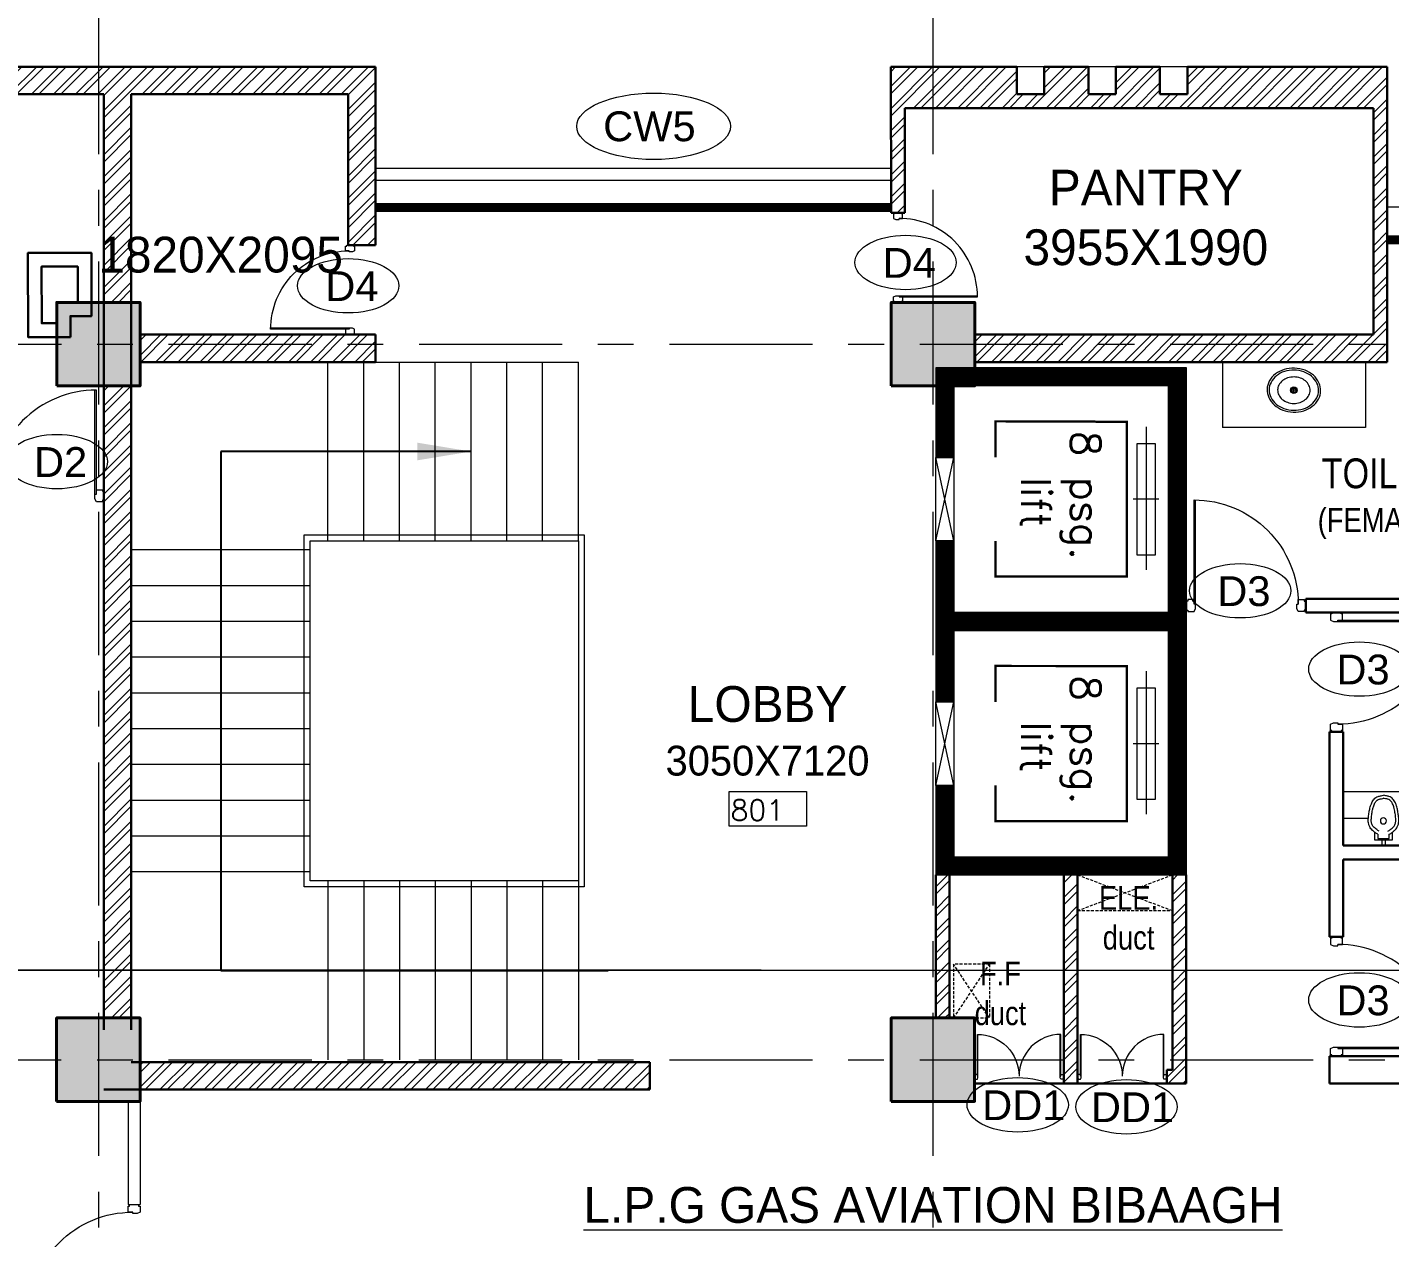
# Model space of a CAD drawing. Header units: millimetres. Extents: x 24487468 to 24959437, y -333213 to 842934.
# Drawn here: x 24732686 to 24744114, y 431190 to 441340 of the extents above; entities that cross this region are included whole.
import ezdxf

# ---------------------------------------------------------------- set-up
doc = ezdxf.new("R2010")
doc.units = ezdxf.units.MM
doc.header["$MEASUREMENT"] = 0
doc.linetypes.add('Centreline', pattern=[21, 12, -3, 3, -3])
doc.linetypes.add('DASHED2', pattern=[0.375, 0.25, -0.125])
doc.layers.get('0').update_dxf_attribs({"lineweight": 5})
for name, color, linetype, lineweight in [('A 0.13 dw', 175, 'Continuous', 5), ('A 0.13parapet partition', 32, 'Continuous', 13), ('A DW', 27, 'Continuous', 13), ('A-DIM', 155, 'Continuous', 9), ('AA-revised text', 52, 'Continuous', 9), ('COLUMN', 12, 'Continuous', 40), ('D-DIM', 63, 'Continuous', 15), ('Fixture', 181, 'Continuous', 9), ('HACTH', 8, 'Continuous', 0), ('hatch', 9, 'Continuous', 0), ('p1 plan grid lck', 6, 'Continuous', 5), ('room number', 99, 'Continuous', 20), ('stair', 231, 'Continuous', 13), ('text', 7, 'Continuous', 15), ('TEXT ROOM', 3, 'Continuous', 15), ('wall', 53, 'Continuous', 15), ('Wall1', 37, 'Continuous', 30), ('WALL2', 4, 'Continuous', 15), ('win shutters', 140, 'Continuous', 25)]:
    doc.layers.add(name, color=color, linetype=linetype, lineweight=lineweight)
doc.styles.add('arial', font='times.ttf')
doc.styles.add('LABEL', font='arial.ttf', dxfattribs={"height": 18})
doc.styles.add('ordinary', font='arial.ttf')
doc.styles.add('ROMANS', font='romans__.ttf')
doc.styles.add('sansserif', font='sanss___.ttf')
doc.dimstyles.new('DIM100', dxfattribs={"dimtxt": 300, "dimasz": 250, "dimexe": 100, "dimexo": 100, "dimgap": 150, "dimtad": 1, "dimdec": 0, "dimrnd": 5, "dimzin": 0, "dimdsep": 46, "dimtxsty": 'ROMANS', "dimblk": 'DOTSMALL', "dimcen": 0.09, "dimclrd": 256, "dimclre": 256, "dimclrt": 7, "dimadec": 0, "dimazin": 0, "dimtfac": 1, "dimtdec": 0, "dimtix": 1, "dimtofl": 0, "dimtmove": 1, "dimatfit": 3, "dimfxl": 100, "dimfxlon": 1, "dimtolj": 1, "dimtzin": 0, "dimarcsym": 0})

# ---------------------------------------------------------------- blocks, each defined once
blk = doc.blocks.new('column 350')
at = {"layer": 'COLUMN', "ltscale": 100}
h = blk.add_hatch(color=256, dxfattribs=at)
h.dxf.hatch_style = 1
h.paths.add_polyline_path([(1327.5, 1037.5), (627.5, 1037.5), (627.5, 337.5), (1327.5, 337.5)])
blk.add_lwpolyline([(627.5, 1037.5), (1327.5, 1037.5), (1327.5, 337.5), (627.5, 337.5)], close=True, dxfattribs=at)
blk = doc.blocks.new('_DotSmall')
at = {"color": 0, "linetype": 'ByBlock', "const_width": 0.5}
blk.add_lwpolyline([(-0.0625, 0, 1), (0.0625, 0, 1)], format="xyb", close=True, dxfattribs=at)
blk = doc.blocks.new('fdfsdf')
at = {"layer": 'D-DIM', "linetype": 'Continuous', "ltscale": 1000, "const_width": 150}
blk.add_lwpolyline([(942, 1688), (1617, 1688), (1617, -262), (-433, -262), (-433, 1688), (242, 1688)], dxfattribs=at)
at = {"layer": 'hatch'}
for p, q in [((1059, 0), (123, 0)), ((591, -107), (591, 109))]:
    blk.add_line(p, q, dxfattribs=at)
at = {"layer": 'WALL2'}
for p, q in [((123, 0), (0, 0)), ((1199, 0), (1059, 0))]:
    blk.add_line(p, q, dxfattribs=at)
at = {"layer": 'WALL2', "linetype": 'Continuous', "ltscale": 1000, "const_width": 20}
blk.add_lwpolyline([(242, 1263), (-58, 1263), (-58, 163), (1242, 163), (1242, 1263), (942, 1263)], dxfattribs=at)
at = {"layer": 'WALL2'}
blk.add_lwpolyline([(1059, -76), (123, -76), (123, 76), (1059, 76)], close=True, dxfattribs=at)
blk = doc.blocks.new('fewe')
at = {"layer": 'A DW', "ltscale": 1000}
for p, q in [((750, 1950), (1450, 2100)), ((750, 2100), (1450, 1950)), ((750, 2100), (1450, 2100)), ((1450, 1950), (750, 1950))]:
    blk.add_line(p, q, dxfattribs=at)
at = {"layer": 'D-DIM', "linetype": 'Continuous', "ltscale": 1000}
for points in [[(750, 1950), (750, 2100), (0, 2100), (0, 0), (2200, 0), (2200, 2100), (1450, 2100), (1450, 1950)], [(750, 1950), (150, 1950), (150, 150), (2050, 150), (2050, 1950), (1450, 1950)]]:
    blk.add_lwpolyline(points, dxfattribs=at)
at = {"layer": 'D-DIM', "linetype": 'Continuous'}
blk.add_blockref('fdfsdf', (508, 337), dxfattribs=at)
at = {"layer": 'AA-revised text', "ltscale": 1000, "insert": (1713, 720), "char_height": 250, "width": 1259.28, "attachment_point": 1, "rotation": 180, "style": 'sansserif'}
blk.add_mtext('\\pi40.354;{\\Fromans|c0;8 psg.\\P\\pi427.26;lift}', dxfattribs=at)
blk = doc.blocks.new('S')
at = {"layer": 'stair', "extrusion": (0, 0, -1), "xscale": -1, "zscale": -1, "rotation": 270.0000000800413}
for p in [(-19800978, -159842), (-19800978, -161892)]:
    blk.add_blockref('fewe', p, dxfattribs=at)
blk = doc.blocks.new('Door1000-flat-3')
at = {"layer": 'A 0.13 dw'}
for p, q in [((-38, 0), (-38, -12)), ((38, 0), (-38, 0)), ((-38, -12), (-50, -12)), ((-50, -12), (-50, -63)), ((-50, -63), (-25, -75)), ((-25, -75), (12, -75)), ((12, -75), (12, -63)), ((12, -63), (50, -63)), ((38, -12), (38, 0)), ((50, -12), (38, -12)), ((50, -63), (50, -12)), ((-50, -937), (-25, -925)), ((-50, -988), (-50, -937)), ((-38, -988), (-50, -988)), ((-38, -1000), (-38, -988)), ((38, -1000), (-38, -1000)), ((-25, -925), (12, -925)), ((12, -925), (12, -937)), ((12, -925), (886, -925)), ((12, -937), (50, -937)), ((12, -937), (886, -937)), ((50, -988), (38, -988)), ((38, -988), (38, -1000)), ((50, -937), (50, -988))]:
    blk.add_line(p, q, dxfattribs=at)
blk.add_lwpolyline([(886, -937), (886, -937, 0.414214), (12, -63)], format="xyb", dxfattribs=at)
blk = doc.blocks.new('URINAL-flat-2-flat-1')
at = {"layer": 'Fixture'}
for p, q in [((34898, -102606), (34898, -102366)), ((34889, -102468), (34850, -102468)), ((34850, -102492), (34889, -102492))]:
    blk.add_line(p, q, dxfattribs=at)
for points in [[(34803, -102431, 0.015307), (34788, -102408, 0.030235), (34770, -102387, 0.085356), (34740, -102364, 0.063817), (34717, -102355, 0.036492), (34698, -102352, 0.026744), (34678, -102352, 0.018274), (34658, -102353, 0.011125), (34636, -102356, 0.014084), (34600, -102362, 0.025138), (34565, -102370, 0.031939), (34540, -102380, 0.032616), (34523, -102389, 0.107254), (34494, -102415, 0.068619), (34485, -102434, 0.025503), (34482, -102447, 0.015887), (34479, -102459, 0.009468), (34476, -102479)], [(34777, -102444, 0.008503), (34763, -102422, 0.017924), (34752, -102408, 0.030377), (34741, -102396, 0.126288), (34715, -102381, 0.028405), (34706, -102379, 0.02339), (34696, -102377, 0.02717), (34679, -102377, 0.018325), (34660, -102378, 0.011123), (34640, -102380, 0.018446), (34598, -102387, 0.021502), (34573, -102394, 0.022313), (34555, -102400, 0.029677), (34540, -102407, 0.038753), (34528, -102415, 0.155552), (34509, -102442, 0.025477), (34506, -102452, 0.015887), (34504, -102463, 0.009489), (34501, -102482)], [(34803, -102528, -0.015299), (34787, -102551, -0.030229), (34770, -102572, -0.085355), (34740, -102595, -0.063823), (34717, -102604, -0.036496), (34698, -102607, -0.026747), (34678, -102607, -0.018276), (34657, -102606, -0.011126), (34636, -102603, -0.014084), (34600, -102597, -0.025138), (34565, -102589, -0.031939), (34540, -102579, -0.032616), (34523, -102570, -0.107254), (34494, -102543, -0.068619), (34485, -102524, -0.025503), (34482, -102512, -0.015887), (34479, -102499, -0.009468), (34476, -102479)], [(34777, -102515, -0.008503), (34762, -102537, -0.017924), (34752, -102551, -0.030377), (34741, -102563, -0.126288), (34715, -102578, -0.028405), (34706, -102580, -0.02339), (34696, -102582, -0.02717), (34679, -102582, -0.018325), (34660, -102581, -0.011123), (34640, -102579, -0.018446), (34598, -102571, -0.021502), (34573, -102565, -0.022313), (34555, -102559, -0.029677), (34540, -102552, -0.038753), (34528, -102543, -0.155552), (34509, -102516, -0.025477), (34506, -102507, -0.015887), (34504, -102495, -0.009489), (34501, -102476)]]:
    blk.add_lwpolyline(points, format="xyb", dxfattribs=at)
for points in [[(34786, -102405), (34850, -102405), (34850, -102555), (34785, -102555)], [(34803, -102431), (34839, -102431), (34839, -102528), (34803, -102528)]]:
    blk.add_lwpolyline(points, dxfattribs=at)
blk.add_circle((34690, -102479), 25.6, dxfattribs=at)
blk = doc.blocks.new('eg e-flat-1')
at = {"layer": 'Fixture'}
for p, q in [((-349, 195), (-349, -355)), ((851, 195), (851, -355)), ((269, -41), (232, -41)), ((251, -59), (251, -22)), ((851, -355), (-349, -355))]:
    blk.add_line(p, q, dxfattribs=at)
at = {"layer": 'Fixture', "linetype": 'Continuous'}
for points in [[(475, -48, 0.117634), (461, 21, 0.104469), (414, 84, 0.090016), (344, 126, 0.08192), (256, 144, 0.08192), (168, 132, 0.090016), (96, 95, 0.104469), (44, 35, 0.117634), (26, -33, 0.117634), (40, -102, 0.104469), (87, -166, 0.090016), (157, -207, 0.08192), (245, -225, 0.08192), (333, -213, 0.090016), (405, -176, 0.104469), (457, -116, 0.117634)], [(458, -44, 0.118622), (444, 19, 0.104678), (399, 76, 0.089562), (334, 113, 0.081185), (253, 128, 0.081185), (171, 116, 0.089562), (106, 80, 0.104678), (59, 25, 0.118622), (43, -38, 0.118622), (57, -100, 0.104678), (102, -157, 0.089562), (167, -194, 0.081185), (248, -209, 0.081185), (330, -197, 0.089562), (396, -162, 0.104678), (442, -106, 0.118622)], [(387, -42, 0.118283), (377, -1, 0.104607), (348, 37, 0.089718), (305, 61, 0.081436), (252, 70, 0.081436), (198, 62, 0.089718), (155, 39, 0.104607), (124, 2, 0.118283), (114, -39, 0.118283), (124, -80, 0.104607), (153, -118, 0.089718), (196, -142, 0.081436), (249, -152, 0.081436), (303, -143, 0.089718), (346, -120, 0.104607), (377, -83, 0.118283)]]:
    blk.add_lwpolyline(points, format="xyb", close=True, dxfattribs=at)
at = {"layer": 'Fixture'}
for radius in [27.6, 18.4]:
    blk.add_circle((251, -41), radius, dxfattribs=at)
blk = doc.blocks.new('md1')
at = {"layer": 'A 0.13 dw'}
for p, q in [((-924, 1799), (-936, 1799)), ((-936, 1799), (-936, 1748)), ((-936, 1748), (-911, 1736)), ((-924, 1811), (-924, 1799)), ((-848, 1811), (-924, 1811)), ((-911, 1736), (-874, 1736)), ((-874, 1736), (-874, 1748)), ((-874, 1748), (-836, 1748)), ((-874, 1748), (0, 1748)), ((-874, 1736), (0, 1736)), ((-848, 1799), (-848, 1811)), ((-836, 1799), (-848, 1799)), ((-836, 1748), (-836, 1799)), ((-936, 0), (-911, 12)), ((-936, -51), (-936, 0)), ((-911, 12), (-874, 12)), ((-874, 12), (-874, 0)), ((-874, 12), (0, 12)), ((-874, 0), (-836, 0)), ((-874, 0), (0, 0)), ((-836, 0), (-836, -51)), ((-924, -51), (-936, -51)), ((-924, -63), (-924, -51)), ((-848, -63), (-924, -63)), ((-836, -51), (-848, -51)), ((-848, -51), (-848, -63))]:
    blk.add_line(p, q, dxfattribs=at)
for points in [[(0, 1748), (0, 1748, -0.414214), (-874, 874)], [(0, 0), (0, 0, 0.414214), (-874, 874)]]:
    blk.add_lwpolyline(points, format="xyb", dxfattribs=at)
blk = doc.blocks.new('tiolet2')
at = {"ltscale": 100}
for p, q in [((-464, -320), (-464, -908)), ((-234, -550), (-234, -320))]:
    blk.add_line(p, q, dxfattribs=at)
at = {"layer": 'A 0.13parapet partition', "linetype": 'Continuous', "extrusion": (7.45024e-07, -7.45024e-07, 1)}
for p, q in [((-3934, 1445), (-3934, 1969, 0)), ((-3934, 1969, 0), (-3859, 1969, 0)), ((-3859, 1445, 0), (-3859, 1969, 0)), ((-3184, 1445, 0), (-3184, 1969, 0)), ((-3184, 1969, 0), (-3109, 1969, 0)), ((-3109, 1445, 0), (-3109, 1969, 0)), ((-2454, 1445, 0), (-2454, 1969, 0)), ((-2454, 1969, 0), (-2379, 1969, 0)), ((-2379, 1445, 0), (-2379, 1969, 0))]:
    blk.add_line(p, q, dxfattribs=at)
at = {"layer": 'Fixture', "extrusion": (7.45024e-07, -7.45024e-07, 1)}
for p, q in [((-4609, 1899, 0), (-3934, 1899, 0)), ((-3859, 1899, 0), (-2984, 1899, 0)), ((-3109, 1899, 0), (-2454, 1899, 0)), ((-4144, 1674, 0), (-3934, 1674, 0)), ((-3394, 1674, 0), (-3184, 1674, 0)), ((-2644, 1674, 0), (-2454, 1674, 0))]:
    blk.add_line(p, q, dxfattribs=at)
at = {"layer": 'Fixture', "extrusion": (-7.45024e-07, -7.45024e-07, 1)}
for p, q in [((-4399, 1674, 0), (-4610, 1674, 0)), ((-3649, 1674, 0), (-3860, 1674, 0)), ((-2899, 1674, 0), (-3110, 1674, 0))]:
    blk.add_line(p, q, dxfattribs=at)
at = {"layer": 'HACTH', "ltscale": 100}
for p, q in [((-964, 5175), (-1264, 5475)), ((-1264, 5175), (-964, 5475)), ((-964, 5475), (-1264, 5475)), ((-964, 5475), (-964, 5175)), ((-1264, 5175), (-964, 5175)), ((-764, 4462), (-1264, 4462)), ((-1264, 4462), (-764, 3515)), ((-1264, 3515), (-764, 4462)), ((-764, 4462), (-764, 3515)), ((-1264, 3400), (-764, 2900)), ((-1264, 2900), (-764, 3400)), ((-764, 3400), (-764, 2900)), ((-1264, 2900), (-764, 2900)), ((-764, 825), (-1264, 1825)), ((-1264, 825), (-764, 1825)), ((-764, 1825), (-764, 825)), ((-764, 825), (-1264, 825))]:
    blk.add_line(p, q, dxfattribs=at)
at = {"layer": 'hatch', "ltscale": 100}
blk.add_line((-464, -320), (-464, -550), dxfattribs=at)
at = {"layer": 'Wall1', "ltscale": 100}
for p, q in [((-3041, 6475), (-3041, 6800)), ((-3041, 6800), (-200, 6800)), ((-200, 5295), (-200, 6800)), ((-2744, 6685), (-2744, 6295)), ((-1494, 6685), (-2744, 6685)), ((-1494, 6685), (-1494, 5545)), ((-315, 6685), (-1264, 6685)), ((-1264, 6685), (-1264, 3515)), ((-315, 5295), (-315, 6685)), ((-3041, 6475), (-2976, 6475)), ((-3041, 6475), (-2859, 6475)), ((-2859, 6475), (-2859, 6295)), ((-2859, 6295), (-2744, 6295)), ((-1264, 5650), (-1264, 3520)), ((-2859, 5545), (-2859, 5280)), ((-1494, 5545), (-2859, 5545)), ((-2744, 5430), (-2744, 5280)), ((-1494, 5430), (-2744, 5430)), ((-1494, 5430), (-1494, 4530)), ((-2859, 5280), (-2744, 5280)), ((-200, 5295), (-315, 5295)), ((-2859, 4530), (-2859, 4415)), ((-2859, 4530), (-1494, 4530)), ((-315, 3515), (-315, 4545)), ((-200, 4545), (-315, 4545)), ((-200, 3400), (-200, 4545)), ((-2859, 4415), (-1494, 4415)), ((-1494, 4415), (-1494, 3515)), ((-2859, 3665), (-2859, 3515)), ((-2744, 3665), (-2859, 3665)), ((-2744, 3665), (-2744, 3515)), ((-4924, 3515), (-2859, 3515)), ((-4924, 3515), (-4924, 3400)), ((-2744, 3515), (-1494, 3515)), ((-1264, 3515), (-1079, 3515)), ((-1164, 3515), (-315, 3515)), ((-4924, 3400), (-1379, 3400)), ((-1379, 3400), (-1379, 1445)), ((-1264, 3400), (-1264, 2055)), ((-1264, 3400), (-315, 3400)), ((-1264, 3400), (-1079, 3400)), ((-1164, 3400), (-315, 3400)), ((-315, 2805), (-315, 3400)), ((-200, 2805), (-200, 3405)), ((-1264, 3290), (-1264, 2055)), ((-200, 2805), (-315, 2805)), ((-4724, 680), (-4724, 2400)), ((-4609, 2400), (-4724, 2400)), ((-4609, 1445), (-4609, 2400)), ((-200, 2055), (-1264, 2055)), ((-200, 2055), (-1264, 2055)), ((-200, 750), (-200, 2055)), ((-1264, 1825), (-1264, -320)), ((-315, 1825), (-1264, 1825)), ((-315, 750), (-315, 1825)), ((-4609, 1445), (-2379, 1445)), ((-2379, 1445), (-2379, -320)), ((-1629, 1445), (-1379, 1445)), ((-1629, 1330), (-1629, 1445)), ((-4609, 680), (-4609, 1330)), ((-4609, 1330), (-2494, 1330)), ((-2494, -320), (-2494, 1330)), ((-2379, -320), (-2379, 1295)), ((-1629, 1330), (-1379, 1330)), ((-1379, 1330), (-1379, -320)), ((-200, 750), (-315, 750)), ((-4609, 680), (-4724, 680)), ((-4724, -320), (-4724, -550)), ((-2494, -320), (-4724, -320)), ((-1379, -320), (-2379, -320)), ((-464, -320), (-1264, -320)), ((-234, -550), (-4724, -550))]:
    blk.add_line(p, q, dxfattribs=at)
at = {"layer": 'A 0.13 dw', "xscale": 0.7499724901504649, "yscale": 0.7499724901504649, "zscale": 0.7499724901504649}
for p in [(-2802, 6295), (-2802, 5280)]:
    blk.add_blockref('Door1000-flat-3', p, dxfattribs=at)
at = {"layer": 'A 0.13 dw', "xscale": -1}
for p, rotation in [((-4924, 3458), 270), ((-4666, 2400), 180)]:
    blk.add_blockref('Door1000-flat-3', p, dxfattribs=dict(at, rotation=rotation))
at = {"layer": 'A 0.13 dw', "yscale": 0.7499724901504649, "zscale": 0.7499724901504649}
for p, xscale, rotation in [((-2802, 3665), -0.7499724901504649, 180), ((-1629, 1388), 0.7499724901504649, 270)]:
    blk.add_blockref('Door1000-flat-3', p, dxfattribs=dict(at, xscale=xscale, rotation=rotation))
at = {"layer": 'A 0.13 dw'}
blk.add_blockref('Door1000-flat-3', (-4666, 680), dxfattribs=at)
at = {"layer": 'Fixture', "extrusion": (7.45024e-07, -7.45024e-07, 1), "xscale": -1, "rotation": 89.99999733613608}
for p in [(-106751, 36343, 0), (-106001, 36343, 0), (-105251, 36343, 0)]:
    blk.add_blockref('URINAL-flat-2-flat-1', p, dxfattribs=at)
at = {"layer": 'wall'}
for p in [(-5274, 5305), (-2230, 3205)]:
    blk.add_blockref('eg e-flat-1', p, dxfattribs=at)
at = {"layer": 'WALL2', "xscale": -0.4001994771859112, "yscale": 0.4001994771859112, "zscale": 0.4001994771859112}
blk.add_blockref('md1', (-622, 4570), dxfattribs=at)
at = {"layer": 'WALL2', "xscale": 0.4001994771859112, "yscale": 0.4001994771859112, "zscale": 0.4001994771859112, "rotation": 180}
for p in [(-622, 2780), (-622, 725)]:
    blk.add_blockref('md1', p, dxfattribs=at)
at = {"layer": 'text', "attachment_point": 2, "style": 'LABEL'}
for s, insert, char_height, width in [('\\pi-450,l600,t600;{\\fTechnic|b0|i0|c2|p2; S.D-1}', (-1137, 5373), 150, 4499.81), ('{\\fTechnic|b0|i0|c2|p2;TOILET\\P\\H0.8x;(FEMALE)}', (-4289, 4692), 250, 5130.9), ('\\pi-450,l600,t600;{\\fTechnic|b0|i0|c2|p2;AIR \\PVAULT-1}', (-916, 4139), 150, 4499.81), ('\\pi-450,l600,t600;{\\fTechnic|b0|i0|c2|p2;COMM.\\Pduct}', (-955, 3300), 150, 4499.81), ('{\\fTechnic|b0|i0|c2|p2;TOILET\\P\\H0.8x;(MALE)}', (-3130, 3055), 250, 5990.03), ('\\pi-450,l600,t600;{\\fTechnic|b0|i0|c2|p2;AC.\\Pduct=1}', (-898, 1500), 150, 4499.81)]:
    blk.add_mtext(s, dxfattribs=dict(at, insert=insert, char_height=char_height, width=width))
blk = doc.blocks.new('SEC')
at = {"layer": 'HACTH', "ltscale": 100}
for points in [[(-25663, 0), (-60348, 0), (-60348, 3449), (-59923, 2854)], [(-34685, 0), (0, 0), (0, 3449), (-425, 2854)]]:
    blk.add_lwpolyline(points, dxfattribs=at)
blk = doc.blocks.new('*U36')
at = {"layer": 'room number'}
blk.add_lwpolyline([(45.9, 40.4), (45.9, 240.4), (490.9, 240.4), (490.9, 40.4)], close=True, dxfattribs=at)
at = {"layer": 'room number', "style": 'ROMANS'}
blk.add_attdef('ROOM_NUM', (53.1, 72.5), '', height=120, dxfattribs=at)

msp = doc.modelspace()

# ---------------------------------------------------------------- hatches: boundary and pattern name
at = {"layer": 'hatch', "ltscale": 100}
h = msp.add_hatch(dxfattribs=at)
h.set_pattern_fill('ANSI32', color=256, scale=350)
h.set_pattern_definition([(45, (24731962.92, 440020), (-92.8078, 92.8078), []), (45, (24732024.8, 440020), (-92.8078, 92.8078), [])])
h.paths.add_polyline_path([(24733558.1, 440777.5), (24735376.5, 440777.5), (24735376.5, 439512.5), (24735606.5, 439512.5), (24735606.5, 441007.5), (24729219.3, 441007.5), (24728319.3, 441007.5), (24728319.3, 440777.5), (24729219.3, 440777.5), (24733328.1, 440777.5), (24733328.1, 439032.5), (24733558.1, 439032.5)])
h = msp.add_hatch(dxfattribs=at)
h.set_pattern_fill('ANSI32', color=256, scale=350)
h.set_pattern_definition([(45, (24742010.97, 439770), (-92.808, 92.808), []), (45, (24742072.84, 439770), (-92.808, 92.808), [])])
h.paths.add_polyline_path([(24744091.5, 441007.5), (24742416.5, 441007.5), (24742416.5, 440777.5), (24742186.5, 440777.5), (24742186.5, 441007.5), (24741816.5, 441007.5), (24741816.5, 440777.5), (24741586.5, 440777.5), (24741586.5, 441007.5), (24741216.5, 441007.5), (24741216.5, 440777.5), (24740986.5, 440777.5), (24740986.5, 441007.5), (24739930.4, 441007.5), (24739931.5, 439782.5), (24740046.1, 439782.5), (24740045.6, 440662.5), (24743976.5, 440662.5), (24743976.5, 438762.5), (24740632.6, 438762.5), (24740632.6, 438532.5), (24744091.5, 438532.5)])
h = msp.add_hatch(dxfattribs=at)
h.set_pattern_fill('ANSI32', color=256, scale=350)
h.set_pattern_definition([(45, (24734619.53, 438647.5), (-92.808, 92.808), []), (45, (24734681.4, 438647.5), (-92.808, 92.808), [])])
h.paths.add_polyline_path([(24735606.5, 438762.5), (24733632.6, 438762.5), (24733632.6, 438532.5), (24735606.5, 438532.5)])
h = msp.add_hatch(dxfattribs=at)
h.set_pattern_fill('ANSI32', color=256, scale=350)
h.set_pattern_definition([(45, (24733443.08, 435682.5), (-92.808, 92.808), []), (45, (24733504.95, 435682.5), (-92.808, 92.808), [])])
h.paths.add_polyline_path([(24733558.1, 438332.5), (24733328.1, 438332.5), (24733328.1, 433032.5), (24733558.1, 433032.5)])
h = msp.add_hatch(dxfattribs=at)
h.set_pattern_fill('ANSI32', color=256, scale=350)
h.set_pattern_definition([(45, (24740363.47, 433632.5), (-92.808, 92.808), []), (45, (24740425.34, 433632.5), (-92.808, 92.808), [])])
h.paths.add_polyline_path([(24740421, 434232.5), (24740306, 434232.5), (24740306, 433032.5), (24740421, 433032.5)])
h = msp.add_hatch(dxfattribs=at)
h.set_pattern_fill('ANSI32', color=256, scale=350)
h.set_pattern_definition([(45, (24741437.42, 433357.5), (-92.808, 92.808), []), (45, (24741499.29, 433357.5), (-92.808, 92.808), [])])
h.paths.add_polyline_path([(24741494.9, 434232.5), (24741379.9, 434232.5), (24741379.9, 432482.5), (24741494.9, 432482.5)])
h = msp.add_hatch(dxfattribs=at)
h.set_pattern_fill('ANSI32', color=256, scale=350)
h.set_pattern_definition([(45, (24742325.45, 433357.5), (-92.808, 92.808), []), (45, (24742387.32, 433357.5), (-92.808, 92.808), [])])
h.paths.add_polyline_path([(24742406, 434232.5), (24742291, 434232.5), (24742291, 432597.5), (24742244.9, 432597.5), (24742244.9, 432482.5), (24742406, 432482.5)])
h = msp.add_hatch(dxfattribs=at)
h.set_pattern_fill('ANSI32', color=256, scale=350)
h.set_pattern_definition([(45, (24735769.53, 432547.5), (-92.808, 92.808), []), (45, (24735831.4, 432547.5), (-92.808, 92.808), [])])
h.paths.add_polyline_path([(24737907, 432662.5), (24733632, 432662.5), (24733632, 432432.5), (24737907, 432432.5)])

# ---------------------------------------------------------------- linework, layer by layer
at = {"ltscale": 100}
msp.add_lwpolyline([(24729226.1, 441007.5), (24729212.6, 428707.5), (24728312.6, 428707.5), (24728326.1, 424357.5), (24735606.5, 424357.5), (24735606.5, 425537.5), (24739931.5, 425537.5), (24739931.5, 424357.5), (24744083.6, 424357.5), (24744083.6, 425552.5), (24755082, 425552.5), (24755082, 439832), (24744091.5, 439832), (24744091.5, 441007.5), (24739930.4, 441007.5), (24739930.4, 439827.5), (24735606.5, 439827.5), (24735606.5, 441007.5), (24729226.1, 441007.5)], dxfattribs=at)
at = {"layer": 'A-DIM', "ltscale": 100}
for p, q in [((24735208.1, 437032.5), (24735208.1, 438532.5)), ((24735508.1, 437032.5), (24735508.1, 438532.5)), ((24735606.5, 438532.5), (24737308.1, 438532.5)), ((24735808.1, 437032.5), (24735808.1, 438532.5)), ((24736108.1, 437032.5), (24736108.1, 438532.5)), ((24736408.1, 437032.5), (24736408.1, 438532.5)), ((24736708.1, 437032.5), (24736708.1, 438532.5)), ((24737008.1, 437032.5), (24737008.1, 438532.5)), ((24737308.1, 437032.5), (24737308.1, 438532.5)), ((24735058.1, 437032.5), (24737308.1, 437032.5)), ((24735058.1, 436957.5), (24733558.1, 436957.5)), ((24735058.1, 436657.5), (24733558.1, 436657.5)), ((24735058.1, 436357.5), (24733558.1, 436357.5)), ((24735058.1, 436057.5), (24733558.1, 436057.5)), ((24735058.1, 435757.5), (24733558.1, 435757.5)), ((24735058.1, 435457.5), (24733558.1, 435457.5)), ((24735058.1, 435157.5), (24733558.1, 435157.5)), ((24735058.1, 434857.5), (24733558.1, 434857.5)), ((24735058.1, 434557.5), (24733558.1, 434557.5)), ((24735058.1, 434257.5), (24733558.1, 434257.5)), ((24735208.1, 434182.5), (24735208.1, 432682.5)), ((24735508.1, 434182.5), (24735508.1, 432682.5)), ((24735808.1, 434182.5), (24735808.1, 432682.5)), ((24736108.1, 434182.5), (24736108.1, 432682.5)), ((24736408.1, 434182.5), (24736408.1, 432682.5)), ((24736708.1, 434182.5), (24736708.1, 432682.5)), ((24737008.1, 434182.5), (24737008.1, 432682.5)), ((24737308.1, 434182.5), (24737308.1, 432682.5)), ((24734308.1, 433427), (24737558.8, 433427))]:
    msp.add_line(p, q, dxfattribs=at)
for points in [[(24737358.1, 434132.5), (24735008.1, 434132.5), (24735008.1, 437082.5), (24737358.1, 437082.5)], [(24737308.1, 434182.5), (24735058.1, 434182.5), (24735058.1, 437032.5), (24737308.1, 437032.5)]]:
    msp.add_lwpolyline(points, close=True, dxfattribs=at)
at = {"layer": 'HACTH', "linetype": 'DASHED2', "ltscale": 100}
for p, q in [((24741494.9, 434232.5), (24742291, 433932.5)), ((24741494.9, 433932.5), (24742291, 434232.5)), ((24741494.9, 433932.5), (24742291, 433932.5)), ((24740756, 433032.5), (24740456, 433482.5)), ((24740456, 433032.5), (24740756, 433482.5)), ((24740756, 433482.5), (24740456, 433482.5)), ((24740456, 433482.5), (24740456, 433032.5)), ((24740756, 433482.5), (24740756, 433032.5)), ((24740456, 433032.5), (24740756, 433032.5))]:
    msp.add_line(p, q, dxfattribs=at)
at = {"layer": 'p1 plan grid lck', "linetype": 'Centreline', "ltscale": 100}
for p, q in [((24733282.6, 456175.4), (24733282.6, 409328.4)), ((24740282.6, 456175.4), (24740282.6, 409328.4)), ((24708671.7, 438682.5), (24761061.5, 438682.5)), ((24708671.2, 432682.5), (24761060.9, 432682.5))]:
    msp.add_line(p, q, dxfattribs=at)
at = {"layer": 'text', "ltscale": 100}
for centre, major_axis, ratio in [((24737939.3, 440509.2), (-645.2, 0), 0.4312913), ((24740052.5, 439367.4), (-424.8, 0), 0.5372842), ((24735377.2, 439172.2), (-424.8, 0), 0.5372842), ((24732934, 437697.4), (-424.8, 0), 0.5372842), ((24742859, 436614.7), (-424.8, 0), 0.5372842), ((24743858.6, 435957.9), (-424.8, 0), 0.5372842), ((24743858.6, 433183.7), (-424.8, 0), 0.5372842), ((24740993.2, 432304.6), (-424.8, 0), 0.5372842), ((24741905.2, 432287.7), (-424.8, 0), 0.5372842)]:
    msp.add_ellipse(centre, major_axis=major_axis, ratio=ratio, dxfattribs=at)
at = {"layer": 'wall', "ltscale": 100}
for p, q in [((24735606.5, 440157.5), (24739930.4, 440157.5)), ((24735606.5, 440057.5), (24739930.4, 440057.5)), ((24754656.5, 439832), (24744091.5, 439832))]:
    msp.add_line(p, q, dxfattribs=at)
at = {"layer": 'Wall1', "ltscale": 100}
for p, q in [((24735606.5, 441007.5), (24729219.3, 441007.5)), ((24735606.5, 441007.5), (24735606.5, 439512.5)), ((24739930.4, 441007.5), (24739931.5, 439782.5)), ((24740986.5, 441007.5), (24739930.4, 441007.5)), ((24740986.5, 440777.5), (24740986.5, 441007.5)), ((24741586.5, 441007.5), (24741216.5, 441007.5)), ((24741216.5, 440777.5), (24741216.5, 441007.5)), ((24741586.5, 440777.5), (24741586.5, 441007.5)), ((24741816.5, 440777.5), (24741816.5, 441007.5)), ((24742186.5, 441007.5), (24741816.5, 441007.5)), ((24742186.5, 440777.5), (24742186.5, 441007.5)), ((24742416.5, 440777.5), (24742416.5, 441007.5)), ((24744091.5, 441007.5), (24742416.5, 441007.5)), ((24744091.5, 441007.5), (24744091.5, 438532.5)), ((24729219.3, 440777.5), (24733328.1, 440777.5)), ((24730848.8, 440777.5), (24733328.1, 440777.5)), ((24733328.1, 432932.5), (24733328.1, 440777.5)), ((24733328.1, 432932.5), (24733328.1, 440777.5)), ((24733558.1, 432932.5), (24733558.1, 440777.5)), ((24733558.1, 440777.5), (24735376.5, 440777.5)), ((24733558.1, 440777.5), (24735376.5, 440777.5)), ((24735376.5, 440777.5), (24735376.5, 439512.5)), ((24741216.5, 440777.5), (24740986.5, 440777.5)), ((24741816.5, 440777.5), (24741586.5, 440777.5)), ((24742416.5, 440777.5), (24742186.5, 440777.5)), ((24740045.6, 440662.5), (24740046.1, 439782.5)), ((24743976.5, 440662.5), (24740045.6, 440662.5)), ((24743976.5, 440662.5), (24743976.5, 438762.5)), ((24735606.5, 439827.5), (24739930.4, 439827.5)), ((24739931.5, 439782.5), (24740046.5, 439782.5)), ((24735606.5, 439512.5), (24735376.5, 439512.5)), ((24735606.5, 438762.5), (24733632.6, 438762.5)), ((24735606.5, 438762.5), (24735606.5, 438532.5)), ((24743976.5, 438762.5), (24740632.6, 438762.5)), ((24735606.5, 438532.5), (24733632.6, 438532.5)), ((24744091.5, 438532.5), (24740632.6, 438532.5)), ((24740306, 434232.5), (24740306, 433032.5)), ((24740421, 434232.5), (24740421, 433032.5)), ((24741379.9, 434232.5), (24741379.9, 432482.5)), ((24741494.9, 434232.5), (24741494.9, 432482.5)), ((24742291, 434232.5), (24742291, 432597.5)), ((24742406, 434232.5), (24742406, 432482.5)), ((24737907, 432662.5), (24733558.1, 432662.5)), ((24737907, 432662.5), (24737907, 432432.5)), ((24742244.9, 432597.5), (24742291, 432597.5)), ((24742244.9, 432597.5), (24742244.9, 432482.5)), ((24742406, 432482.5), (24740632, 432482.5)), ((24737907, 432432.5), (24733328.1, 432432.5))]:
    msp.add_line(p, q, dxfattribs=at)
msp.add_lwpolyline([(24733047.6, 438742.5), (24733047.6, 438917.5), (24733223.5, 438917.5), (24733223.5, 439447.5), (24732691.3, 439447.5), (24732692.8, 438742.5)], close=True, dxfattribs=at)
msp.add_lwpolyline([(24732932.6, 438857.5), (24732932.6, 439032.5), (24733108.5, 439032.5), (24733108.5, 439332.5), (24732806.5, 439332.5), (24732807.6, 438857.5), (24732932.6, 438857.5)], dxfattribs=at)
at = {"layer": 'WALL2', "ltscale": 100}
for p, q in [((24733532, 432332.5), (24733532, 431467.4)), ((24733632, 432332.5), (24733632, 431467.4)), ((24733532, 431467.4), (24733632, 431467.4))]:
    msp.add_line(p, q, dxfattribs=at)
at = {"layer": 'win shutters', "ltscale": 100, "const_width": 75}
for points in [[(24735606.5, 439827.5), (24739930.4, 439827.5)], [(24745242.6, 439557.5), (24744091.5, 439557.5)]]:
    msp.add_lwpolyline(points, dxfattribs=at)

# ---------------------------------------------------------------- block references
at = {"layer": 'A 0.13 dw', "yscale": 0.7523877795325244, "zscale": 0.7523877795325244}
for p, xscale in [((24739988.9, 439784.9), 0.7523877795325244), ((24735393.7, 439512.5), -0.7523877795325244)]:
    msp.add_blockref('Door1000-flat-3', p, dxfattribs=dict(at, xscale=xscale))
at = {"layer": 'A 0.13 dw', "rotation": 89.99999999999997}
msp.add_blockref('Door1000-flat-3', (24732328.1, 437411.4), dxfattribs=at)
at = {"layer": 'A 0.13 dw', "xscale": -1}
msp.add_blockref('Door1000-flat-3', (24733582, 431467.4), dxfattribs=at)
at = {"layer": 'A-DIM'}
msp.add_blockref('S', (4941429.6, 596125), dxfattribs=at)
at = {"layer": 'COLUMN', "rotation": 89.99999999994951}
for p in [(24733970.1, 437705), (24740970.1, 437705), (24733969.5, 431705), (24740969.5, 431705)]:
    msp.add_blockref('column 350', p, dxfattribs=at)
at = {"layer": 'HACTH'}
msp.add_blockref('SEC', (24764503.2, 433432.5), dxfattribs=at)
at = {"layer": 'room number', "xscale": 1.456692913385827, "yscale": 1.456692913385827, "zscale": 0.984251968503937}
msp.add_blockref('*U36', (24738507.2, 434582.3), dxfattribs=at).add_auto_attribs({'ROOM_NUM': '801'})
at = {"layer": 'Wall1'}
msp.add_blockref('tiolet2', (24748333.1, 433032.5), dxfattribs=at)
at = {"layer": 'WALL2', "yscale": 0.4001994771859112, "zscale": 0.4001994771859112}
for p, xscale, rotation in [((24741354.8, 432894.6), 0.4001994771859112, 89.99999999999999), ((24741520.1, 432894.6), -0.4001994771859112, 270)]:
    msp.add_blockref('md1', p, dxfattribs=dict(at, xscale=xscale, rotation=rotation))

# ---------------------------------------------------------------- texts
at = {"layer": 'text', "ltscale": 100, "insert": (24737516.1, 440634.4), "char_height": 250, "width": 373.513, "attachment_point": 1, "style": 'ordinary'}
msp.add_mtext('CW5', dxfattribs=at)
at = {"layer": 'text', "ltscale": 100, "char_height": 200, "attachment_point": 1, "style": 'ordinary'}
for s, insert in [('{\\H1.25x;D4}', (24739860.6, 439489)), ('{\\H1.25x;D4}', (24735185.3, 439293.9)), ('{\\H1.25x;D2}', (24732742.1, 437819.1)), ('{\\H1.25x;D3}', (24742667.1, 436736.4)), ('{\\H1.25x;D3}', (24743666.7, 436079.5)), ('{\\H1.25x;D3}', (24743666.7, 433305.4)), ('{\\H1.25x;DD1}', (24740695.1, 432426.2)), ('{\\H1.25x;DD1}', (24741607.1, 432409.3))]:
    msp.add_mtext_dynamic_manual_height_columns(s, width=373.513, gutter_width=15, heights=[0], dxfattribs=dict(at, insert=insert))
at = {"layer": 'text', "char_height": 200, "width": 4499.814, "attachment_point": 2, "style": 'LABEL'}
for s, insert in [('\\pi-600,l800,t800;{\\fTechnic|b0|i0|c2|p2;ELE.\\Pduct}', (24741823.1, 434139.6)), ('\\pi-600,l800,t800;{\\fTechnic|b0|i0|c2|p2;F.F\\Pduct}', (24740748.3, 433505.8))]:
    msp.add_mtext(s, dxfattribs=dict(at, insert=insert))
at = {"layer": 'TEXT ROOM', "char_height": 300, "attachment_point": 5, "style": 'arial'}
for s, insert, width in [('{\\fNirmala UI|b0|i0|c0|p34;PANTRY\\P3955X1990}', (24742067.8, 439743.2), 3012.597), ('{\\fNirmala UI|b0|i0|c0|p34;1820X2095}', (24734307.7, 439431.2), 3012.597), ('{\\fTechnic|b0|i0|c2|p2;\\P\\fNirmala UI|b0|i0|c0|p34;LOBBY\\P\\H0.83334x;3050X7120}', (24738894.8, 435688.6), 4153.919), ('{\\fNirmala UI|b0|i0|c0|p34;\\LL.P.G GAS AVIATION BIBAAGH}', (24740282.6, 431462.8), 13524.366)]:
    msp.add_mtext(s, dxfattribs=dict(at, insert=insert, width=width))

# ---------------------------------------------------------------- leaders
at = {"layer": 'A-DIM', "ltscale": 100}
msp.add_leader([(24736408.1, 437782.5), (24734308.1, 437782.5), (24734308.1, 433427)], dimstyle='DIM100', override={"dimasz": 450, "dimgap": 150, "dimtad": 0, "dimfxl": 300}, dxfattribs=at)

doc.saveas('drawing.dxf')
